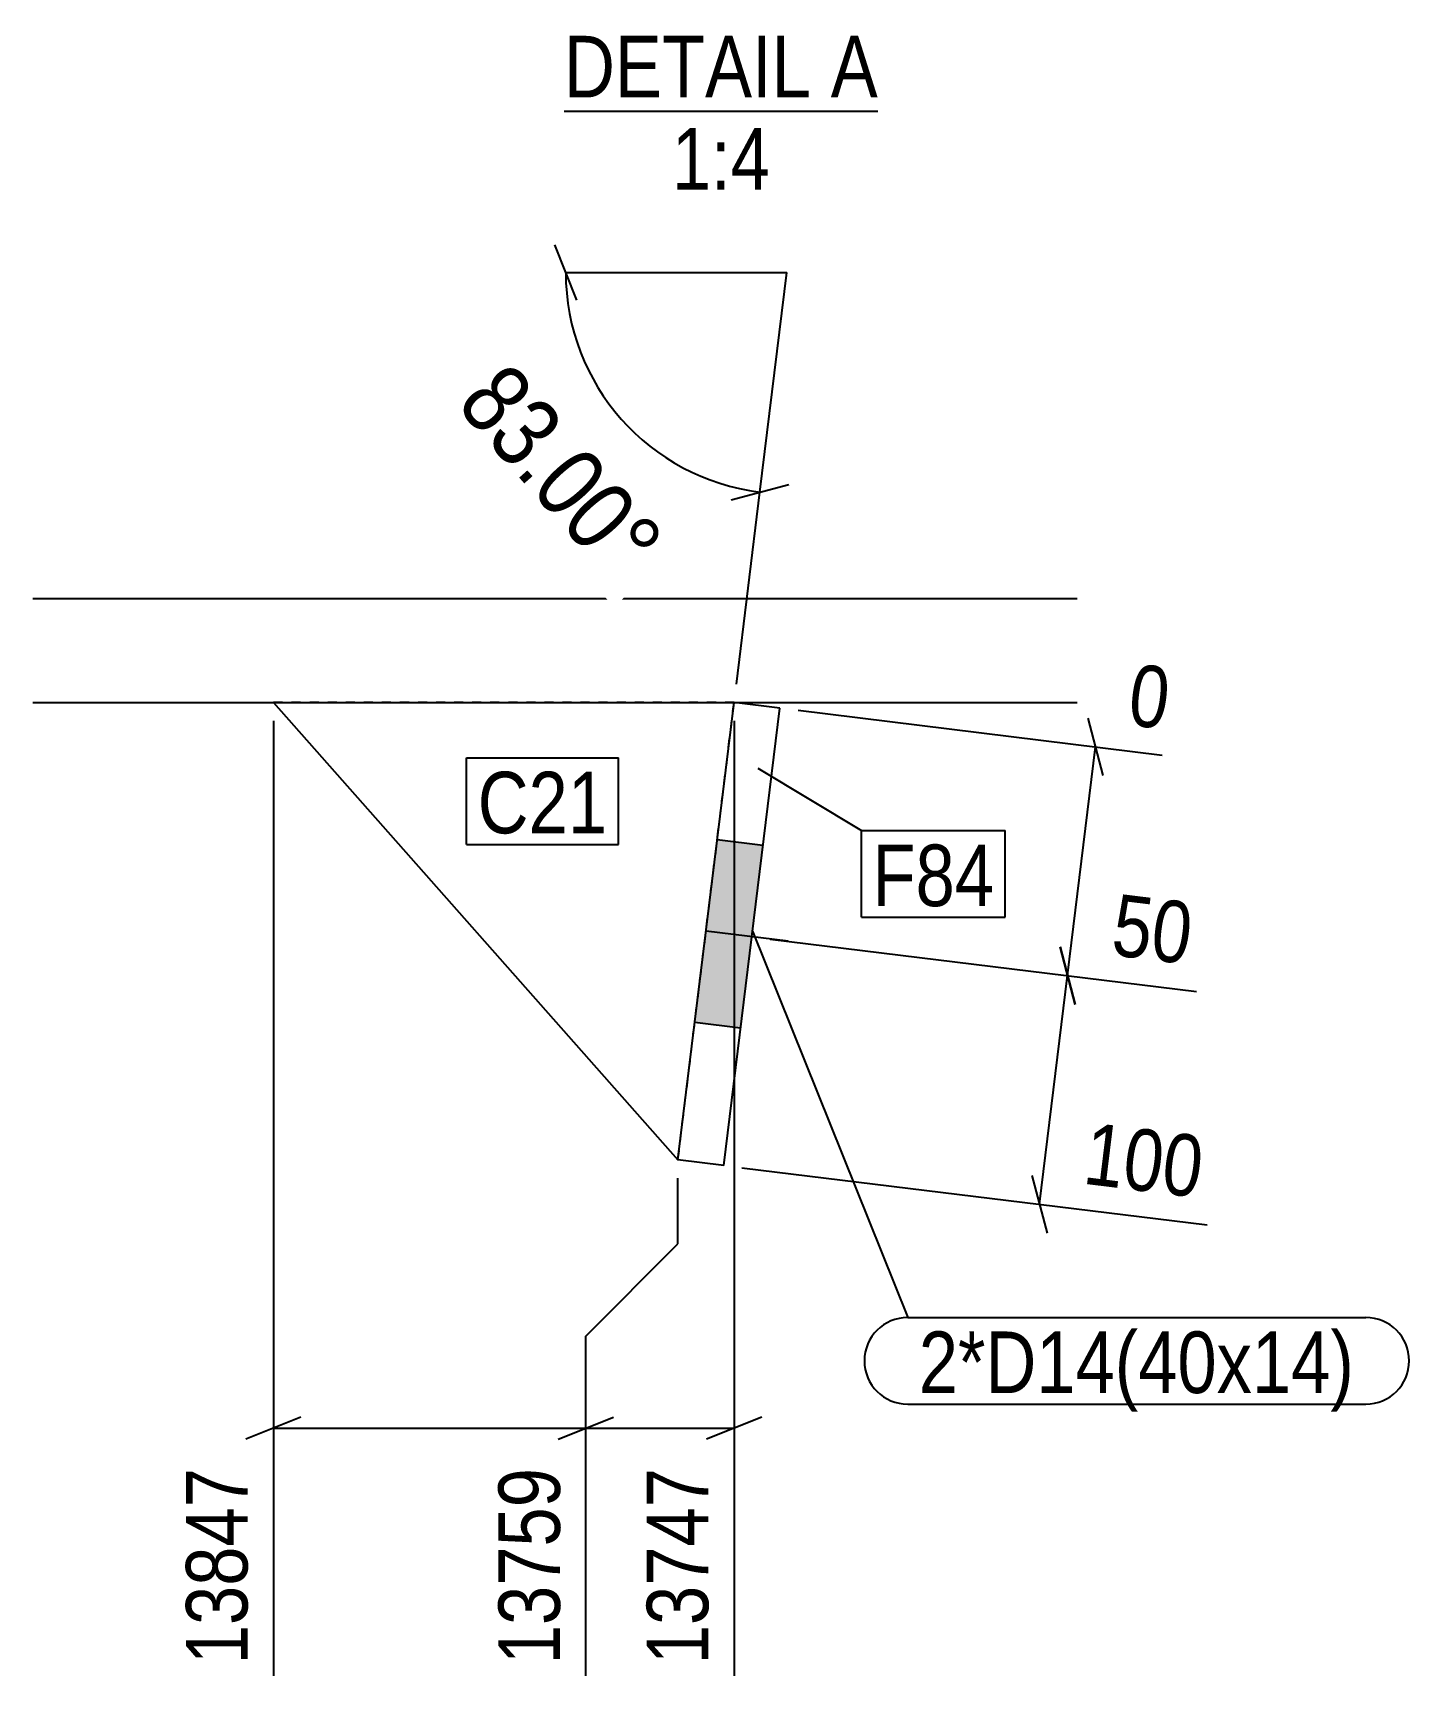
# Model space of a CAD drawing. Header units: millimetres. Extents: x 24 to 84095, y 8 to 4935.
# Drawn here: x 83796.5 to 84095.2, y 9.3 to 366.2 of the extents above; entities that cross this region are included whole.
import ezdxf

# ---------------------------------------------------------------- set-up
doc = ezdxf.new("R2010")
doc.units = ezdxf.units.MM
doc.linetypes.add('DXK_LINE_DOT2', pattern=[3.9198, 1.9599, -1.9599])
for name, color, linetype in [('MÅLSÆTNING', 7, 'Continuous'), ('STÅL', 7, 'Continuous'), ('TEKST', 7, 'Continuous')]:
    doc.layers.add(name, color=color, linetype=linetype)
doc.styles.add('Arial Narrow', font='ARIALN.TTF', dxfattribs={"height": 0.2})

msp = doc.modelspace()

# ---------------------------------------------------------------- hatches: boundary and pattern name
at = {"layer": 'STÅL', "linetype": 'Continuous'}
msp.add_hatch(color=96, dxfattribs=at).paths.add_polyline_path([(83950.05, 150.15), (83954.92, 189.85), (83945, 191.07), (83940.12, 151.37)])
msp.add_hatch(color=96, dxfattribs=at).paths.add_polyline_path([(83950.05, 150.15), (83954.92, 189.85), (83945, 191.07), (83940.12, 151.37)])

# ---------------------------------------------------------------- linework, layer by layer
at = {"layer": 'MÅLSÆTNING', "color": 7, "linetype": 'Continuous'}
for p, q in [((83914.51, 308.16), (83909.71, 320.16)), ((83912.11, 314.16), (83960.11, 314.16)), ((83954.26, 266.51), (83960.11, 314.16)), ((83948.01, 264.86), (83960.5, 268.17)), ((83949.14, 224.83), (83954.26, 266.51)), ((83962.55, 219.15), (84041.56, 209.45)), ((83848.65, 216.86), (83848.65, 9.6)), ((83948.65, 216.86), (83948.65, 9.6)), ((84028.79, 204.98), (84025.48, 217.47)), ((84021.04, 161.59), (84027.13, 211.22)), ((83956.45, 169.52), (84048.99, 158.15)), ((83956.45, 169.52), (84048.99, 158.15)), ((84019.39, 167.83), (84022.69, 155.34)), ((84022.69, 155.34), (84019.39, 167.83)), ((84014.94, 111.95), (84021.04, 161.59)), ((83950.36, 119.88), (84051.36, 107.48)), ((84013.29, 118.2), (84016.6, 105.7)), ((83936.46, 103.36), (83936.46, 117.61)), ((83936.46, 103.36), (83936.46, 117.61)), ((83916.46, 83.36), (83936.46, 103.36)), ((83916.46, 83.36), (83936.46, 103.36)), ((83916.46, 9.6), (83916.46, 83.36)), ((83916.46, 9.6), (83916.46, 83.36)), ((83854.65, 65.76), (83842.65, 60.96)), ((83910.46, 60.96), (83922.46, 65.76)), ((83910.46, 60.96), (83922.46, 65.76)), ((83954.65, 65.76), (83942.65, 60.96)), ((83848.65, 63.36), (83916.46, 63.36)), ((83916.46, 63.36), (83948.65, 63.36))]:
    msp.add_line(p, q, dxfattribs=at)
msp.add_arc((83960.11, 314.16), 48, 180, 263, dxfattribs=at)
at = {"layer": 'STÅL', "color": 2, "linetype": 'Continuous'}
for p, q in [((84023.13, 243.36), (83796.46, 243.36)), ((83796.46, 220.86), (84023.13, 220.86)), ((83848.65, 220.86), (83936.46, 121.61)), ((83936.46, 121.59), (83948.65, 220.86)), ((83946.39, 120.37), (83958.58, 219.64)), ((83958.58, 219.64), (83948.65, 220.86)), ((83946.39, 120.37), (83936.46, 121.59))]:
    msp.add_line(p, q, dxfattribs=at)
at = {"layer": 'STÅL', "color": 7, "linetype": 'DXK_LINE_DOT2'}
for p, q in [((83948.65, 220.86), (83848.65, 220.86)), ((83936.46, 121.61), (83948.65, 220.86))]:
    msp.add_line(p, q, dxfattribs=at)
at = {"layer": 'STÅL', "color": 96, "linetype": 'Continuous'}
for p, q in [((83954.92, 189.85), (83945, 191.07)), ((83954.92, 189.85), (83945, 191.07)), ((83960.42, 169.03), (83942.56, 171.22)), ((83960.42, 169.03), (83942.56, 171.22)), ((83950.05, 150.15), (83940.12, 151.37)), ((83950.05, 150.15), (83940.12, 151.37))]:
    msp.add_line(p, q, dxfattribs=at)
at = {"layer": 'TEKST', "color": 246, "linetype": 'Continuous'}
msp.add_line((83911.74, 349.16), (83979.86, 349.16), dxfattribs=at)
at = {"layer": 'TEKST', "color": 7, "linetype": 'Continuous'}
for p, q in [((83890.6, 208.85), (83923.54, 208.85)), ((83890.6, 190.05), (83890.6, 208.85)), ((83923.54, 190.05), (83923.54, 208.85)), ((83953.79, 206.6), (83976.29, 193.05)), ((83976.29, 193.05), (84007.52, 193.05)), ((83976.29, 174.25), (83976.29, 193.05)), ((84007.52, 174.25), (84007.52, 193.05)), ((83890.6, 190.05), (83923.54, 190.05)), ((83976.29, 174.25), (84007.52, 174.25)), ((83952.63, 171.19), (83986.34, 87.39)), ((83986.34, 87.39), (84085.76, 87.39)), ((83986.34, 68.59), (84085.76, 68.59))]:
    msp.add_line(p, q, dxfattribs=at)
for centre, start, end in [((83986.34, 77.99), 90, 270), ((84085.76, 77.99), 270, 90)]:
    msp.add_arc(centre, 9.4, start, end, dxfattribs=at)

# ---------------------------------------------------------------- wipeouts: each hides what was drawn before it
at = {"color": 0, "linetype": 'Continuous'}
for points, layer in [([(83845.85, 57.61), (83826.25, 57.61), (83826.25, 9.35), (83845.85, 9.35)], 'MÅLSÆTNING'), ([(83913.66, 57.61), (83894.06, 57.61), (83894.06, 9.35), (83913.66, 9.35)], 'MÅLSÆTNING'), ([(83945.85, 57.61), (83926.25, 57.61), (83926.25, 9.35), (83945.85, 9.35)], 'MÅLSÆTNING'), ([(83965.43, 352.16), (83965.43, 366.16), (83911.74, 366.16), (83911.74, 352.16)], 'TEKST'), ([(83979.86, 352.16), (83979.86, 366.16), (83969.63, 366.16), (83969.63, 352.16)], 'TEKST'), ([(83956.46, 332.16), (83956.46, 346.16), (83935.14, 346.16), (83935.14, 332.16)], 'TEKST')]:
    msp.add_wipeout(points, dxfattribs=at).dxf.layer = layer
at = {"color": 0}
for points in [[(84005.12, 176.65), (84005.12, 190.65), (83978.69, 190.65), (83978.69, 176.65)], [(84083.36, 70.99), (84083.36, 84.99), (83988.74, 84.99), (83988.74, 70.99)]]:
    msp.add_wipeout(points, dxfattribs=at).dxf.layer = 'TEKST'

# ---------------------------------------------------------------- next in the draw order: texts
at = {"layer": 'MÅLSÆTNING', "color": 3, "linetype": 'Continuous', "style": 'Arial Narrow'}
for s, p in [('13847', (83843.05, 12.15)), ('13759', (83910.86, 12.15)), ('13747', (83943.05, 12.15))]:
    msp.add_text(s, height=13.362, rotation=90.0002, dxfattribs=at).set_placement(p)
at = {"layer": 'TEKST', "color": 3, "linetype": 'Continuous', "style": 'Arial Narrow'}
for s, height, p in [('DETAIL', 13.362, (83911.74, 352.16)), ('A', 13.36, (83969.63, 352.16)), ('1:4', 13.362, (83935.14, 332.16))]:
    msp.add_text(s, height=height, dxfattribs=at).set_placement(p)

# ---------------------------------------------------------------- next in the draw order: wipeouts: each hides what was drawn before it
at = {"color": 0}
for points, layer in [([(83922.52, 241.63), (83939.3, 256.48), (83900.32, 300.53), (83883.54, 285.69)], 'MÅLSÆTNING'), ([(83921.14, 192.45), (83921.14, 206.45), (83893, 206.45), (83893, 192.45)], 'TEKST'), ([(84005.12, 176.65), (84005.12, 190.65), (83978.69, 190.65), (83978.69, 176.65)], 'TEKST'), ([(84083.36, 70.99), (84083.36, 84.99), (83988.74, 84.99), (83988.74, 70.99)], 'TEKST')]:
    msp.add_wipeout(points, dxfattribs=at).dxf.layer = layer
at = {"color": 0, "linetype": 'Continuous'}
for points in [[(84044.68, 211.89), (84047.07, 231.34), (84033.04, 233.07), (84030.65, 213.61)], [(84049.58, 160.9), (84051.97, 180.36), (84029.48, 183.12), (84027.09, 163.66)], [(84051.95, 110.23), (84054.34, 129.68), (84023.38, 133.48), (84020.99, 114.03)]]:
    msp.add_wipeout(points, dxfattribs=at).dxf.layer = 'MÅLSÆTNING'

# ---------------------------------------------------------------- next in the draw order: texts
at = {"layer": 'MÅLSÆTNING', "color": 3, "style": 'Arial Narrow'}
msp.add_text('83.00°', height=15.271, rotation=-48.5009, dxfattribs=at).set_placement((83888.06, 285.41))
at = {"layer": 'MÅLSÆTNING', "color": 3, "linetype": 'Continuous', "style": 'Arial Narrow'}
for s, height, p in [('0', 13.36, (84033.77, 216.05)), ('50', 13.362, (84030.21, 166.1)), ('100', 13.362, (84024.11, 116.47))]:
    msp.add_text(s, height=height, rotation=-7.0015, dxfattribs=at).set_placement(p)
at = {"layer": 'TEKST', "color": 3, "style": 'Arial Narrow'}
for s, p in [('F84', (83978.69, 176.65)), ('2*D14(40x14)', (83988.74, 70.99))]:
    msp.add_text(s, height=13.362, dxfattribs=at).set_placement(p)

# ---------------------------------------------------------------- next in the draw order: wipeouts: each hides what was drawn before it
at = {"color": 0}
msp.add_wipeout([(83921.14, 192.45), (83921.14, 206.45), (83893, 206.45), (83893, 192.45)], dxfattribs=at).dxf.layer = 'TEKST'

# ---------------------------------------------------------------- next in the draw order: texts
at = {"layer": 'TEKST', "color": 3, "style": 'Arial Narrow'}
msp.add_text('C21', height=13.362, dxfattribs=at).set_placement((83893, 192.45))

doc.saveas('drawing.dxf')
